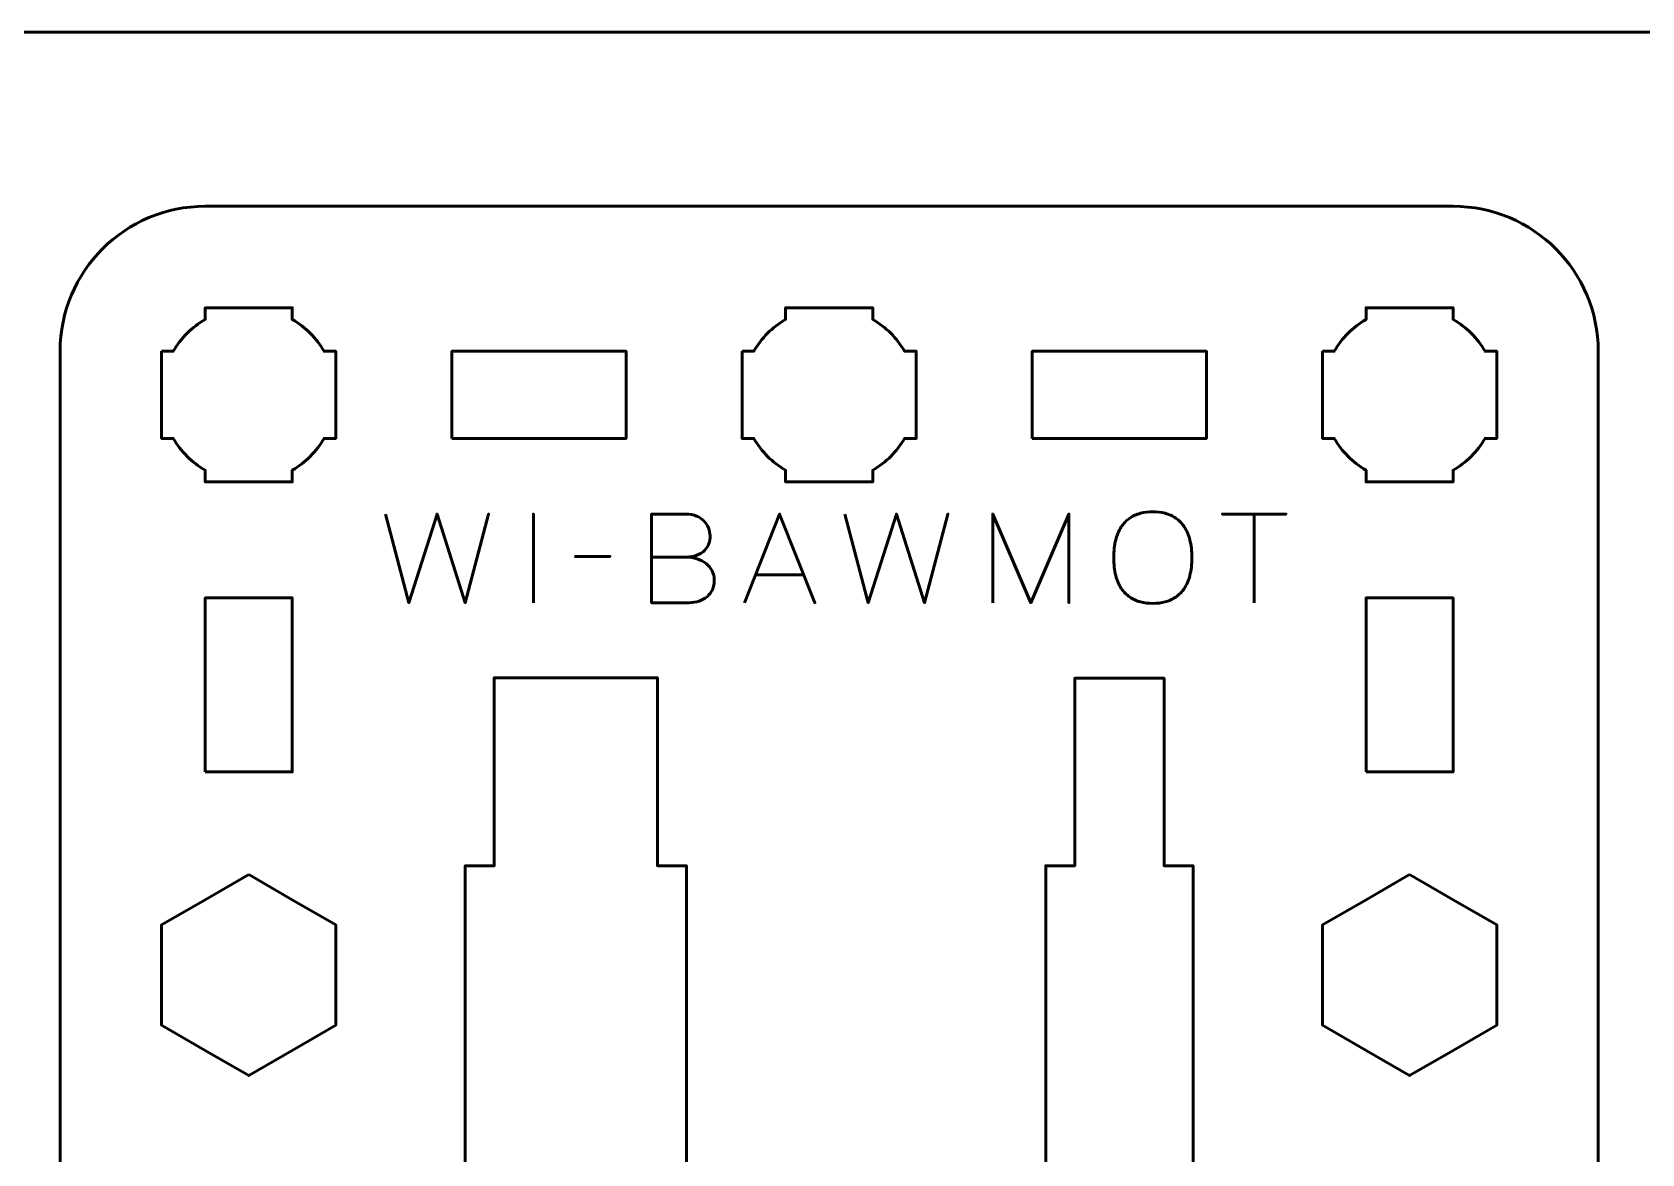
# Model space of a CAD drawing. Header units: centimetres. Extents: x -21 to 0, y -29.7 to 0.
# Drawn here: x -16.95 to -11.4, y -3.87 to 0 of the extents above; entities that cross this region are included whole.
import ezdxf

# ---------------------------------------------------------------- set-up
doc = ezdxf.new("R2010")
doc.units = ezdxf.units.CM
doc.header["$MEASUREMENT"] = 0
doc.layers.add('Layer 1', color=7, linetype='Continuous')

msp = doc.modelspace()

# ---------------------------------------------------------------- linework, layer by layer
at = {"layer": 'Layer 1', "lineweight": 53}
for points in [[(-15.5, -1.4), (-14.9, -1.4), (-14.9, -1.1), (-15.5, -1.1), (-15.5, -1.4)], [(-13.5, -1.4), (-12.9, -1.4), (-12.9, -1.1), (-13.5, -1.1), (-13.5, -1.4)], [(-16.35, -2.55), (-16.05, -2.55), (-16.05, -1.95), (-16.35, -1.95), (-16.35, -2.55)], [(-12.35, -2.55), (-12.05, -2.55), (-12.05, -1.95), (-12.35, -1.95), (-12.35, -2.55)]]:
    msp.add_lwpolyline(points, close=True, dxfattribs=at)
at = {"layer": 'Layer 1', "color": 1, "lineweight": 53}
msp.add_open_spline([(-21.00003, -29.19995), (-21.00003, -29.19995), (-21.00003, -8.29992), (-21.00003, -8.29992), (-21.00003, -8.29992), (-21.00003, -8.21709), (-20.93286, -8.14992), (-20.85003, -8.14992), (-20.85003, -8.14992), (-20.7672, -8.14992), (-20.70003, -8.08275), (-20.70003, -7.99992), (-20.70003, -7.99992), (-20.70003, -7.91709), (-20.7672, -7.84992), (-20.85003, -7.84992), (-20.85003, -7.84992), (-20.93286, -7.84992), (-21.00003, -7.78275), (-21.00003, -7.69992), (-21.00003, -7.69992), (-21.00003, -7.61709), (-20.93286, -7.54992), (-20.85003, -7.54992), (-20.85003, -7.54992), (-20.7672, -7.54992), (-20.70003, -7.48275), (-20.70003, -7.39992), (-20.70003, -7.39992), (-20.70003, -7.31709), (-20.7672, -7.24992), (-20.85003, -7.24992), (-20.85003, -7.24992), (-20.93286, -7.24992), (-21.00003, -7.18275), (-21.00003, -7.09992), (-21.00003, -7.09992), (-21.00003, -7.01709), (-20.93286, -6.94992), (-20.85003, -6.94992), (-20.85003, -6.94992), (-20.7672, -6.94992), (-20.70003, -6.88275), (-20.70003, -6.79992), (-20.70003, -6.79992), (-20.70003, -6.71709), (-20.7672, -6.64992), (-20.85003, -6.64992), (-20.85003, -6.64992), (-20.93286, -6.64992), (-21.00003, -6.58275), (-21.00003, -6.49992), (-21.00003, -6.49992), (-21.00003, -6.41709), (-20.93286, -6.34992), (-20.85003, -6.34992), (-20.85003, -6.34992), (-20.7672, -6.34992), (-20.70003, -6.28275), (-20.70003, -6.19992), (-20.70003, -6.19992), (-20.70003, -6.11709), (-20.7672, -6.04992), (-20.85003, -6.04992), (-20.85003, -6.04992), (-20.93286, -6.04992), (-21.00003, -5.98275), (-21.00003, -5.89992), (-21.00003, -5.89992), (-21.00003, -5.81709), (-20.93286, -5.74992), (-20.85003, -5.74992), (-20.85003, -5.74992), (-20.7672, -5.74992), (-20.70003, -5.68275), (-20.70003, -5.59992), (-20.70003, -5.59992), (-20.70003, -5.51709), (-20.7672, -5.44992), (-20.85003, -5.44992), (-20.85003, -5.44992), (-20.93286, -5.44992), (-21.00003, -5.38275), (-21.00003, -5.29992), (-21.00003, -5.29992), (-21.00003, -5.21709), (-20.93286, -5.14992), (-20.85003, -5.14992), (-20.85003, -5.14992), (-20.7672, -5.14992), (-20.70003, -5.08275), (-20.70003, -4.99992), (-20.70003, -4.99992), (-20.70003, -4.91709), (-20.7672, -4.84992), (-20.85003, -4.84992), (-20.85003, -4.84992), (-20.93286, -4.84992), (-21.00003, -4.78275), (-21.00003, -4.69992), (-21.00003, -4.69992), (-21.00003, -4.61709), (-20.93286, -4.54992), (-20.85003, -4.54992), (-20.85003, -4.54992), (-20.7672, -4.54992), (-20.70003, -4.48275), (-20.70003, -4.39992), (-20.70003, -4.39992), (-20.70003, -4.31709), (-20.7672, -4.24992), (-20.85003, -4.24992), (-20.85003, -4.24992), (-20.93286, -4.24992), (-21.00003, -4.18275), (-21.00003, -4.09992), (-21.00003, -4.09992), (-21.00003, -4.01709), (-20.93286, -3.94992), (-20.85003, -3.94992), (-20.85003, -3.94992), (-20.7672, -3.94992), (-20.70003, -3.88275), (-20.70003, -3.79992), (-20.70003, -3.79992), (-20.70003, -3.71709), (-20.7672, -3.64992), (-20.85003, -3.64992), (-20.85003, -3.64992), (-20.93286, -3.64992), (-21.00003, -3.58275), (-21.00003, -3.49992), (-21.00003, -3.49992), (-21.00003, -3.41709), (-20.93286, -3.34992), (-20.85003, -3.34992), (-20.85003, -3.34992), (-20.7672, -3.34992), (-20.70003, -3.28275), (-20.70003, -3.19992), (-20.70003, -3.19992), (-20.70003, -3.11709), (-20.7672, -3.04992), (-20.85003, -3.04992), (-20.85003, -3.04992), (-20.93286, -3.04992), (-21.00003, -2.98275), (-21.00003, -2.89992), (-21.00003, -2.89992), (-21.00003, -2.81709), (-20.93286, -2.74992), (-20.85003, -2.74992), (-20.85003, -2.74992), (-20.7672, -2.74992), (-20.70003, -2.68275), (-20.70003, -2.59992), (-20.70003, -2.59992), (-20.70003, -2.51709), (-20.7672, -2.44992), (-20.85003, -2.44992), (-20.85003, -2.44992), (-20.93286, -2.44992), (-21.00003, -2.38275), (-21.00003, -2.29992), (-21.00003, -2.29992), (-21.00003, -2.21709), (-20.93286, -2.14992), (-20.85003, -2.14992), (-20.85003, -2.14992), (-20.7672, -2.14992), (-20.70003, -2.08275), (-20.70003, -1.99992), (-20.70003, -1.99992), (-20.70003, -1.91709), (-20.7672, -1.84992), (-20.85003, -1.84992), (-20.85003, -1.84992), (-20.93286, -1.84992), (-21.00003, -1.78275), (-21.00003, -1.69992), (-21.00003, -1.69992), (-21.00003, -1.61709), (-20.93286, -1.54992), (-20.85003, -1.54992), (-20.85003, -1.54992), (-20.7672, -1.54992), (-20.70003, -1.48275), (-20.70003, -1.39992), (-20.70003, -1.39992), (-20.70003, -1.31709), (-20.7672, -1.24992), (-20.85003, -1.24992), (-20.85003, -1.24992), (-20.93286, -1.24992), (-21.00003, -1.18275), (-21.00003, -1.09992), (-21.00003, -1.09992), (-21.00003, -1.09992), (-21.00003, -0.49992), (-21.00003, -0.49992), (-21.00003, -0.49992), (-21.00003, -0.22295), (-20.77694, 0.00004), (-20.49994, 0.00004), (-20.49994, 0.00004), (-20.49994, 0.00004), (-0.50008, 0.00004), (-0.50008, 0.00004), (-0.50008, 0.00004), (-0.22294, 0.00004), (0.00002, -0.22295), (0.00002, -0.49992), (0.00002, -0.49992), (0.00002, -0.49992), (0.00002, -29.19995), (0.00002, -29.19995), (0.00002, -29.19995), (0.00002, -29.47695), (-0.22294, -29.70004), (-0.50008, -29.70004), (-0.50008, -29.70004), (-0.50008, -29.70004), (-20.49994, -29.70004), (-20.49994, -29.70004), (-20.49994, -29.70004), (-20.77694, -29.70004), (-21.00003, -29.47695), (-21.00003, -29.19995)], degree=3, knots=[0, 0, 0, 0, 0.0175439, 0.0175439, 0.0175439, 0.0175439, 0.0350877, 0.0350877, 0.0350877, 0.0350877, 0.0526316, 0.0526316, 0.0526316, 0.0526316, 0.0701754, 0.0701754, 0.0701754, 0.0701754, 0.0877193, 0.0877193, 0.0877193, 0.0877193, 0.1052632, 0.1052632, 0.1052632, 0.1052632, 0.122807, 0.122807, 0.122807, 0.122807, 0.1403509, 0.1403509, 0.1403509, 0.1403509, 0.1578947, 0.1578947, 0.1578947, 0.1578947, 0.1754386, 0.1754386, 0.1754386, 0.1754386, 0.1929825, 0.1929825, 0.1929825, 0.1929825, 0.2105263, 0.2105263, 0.2105263, 0.2105263, 0.2280702, 0.2280702, 0.2280702, 0.2280702, 0.245614, 0.245614, 0.245614, 0.245614, 0.2631579, 0.2631579, 0.2631579, 0.2631579, 0.2807018, 0.2807018, 0.2807018, 0.2807018, 0.2982456, 0.2982456, 0.2982456, 0.2982456, 0.3157895, 0.3157895, 0.3157895, 0.3157895, 0.3333333, 0.3333333, 0.3333333, 0.3333333, 0.3508772, 0.3508772, 0.3508772, 0.3508772, 0.3684211, 0.3684211, 0.3684211, 0.3684211, 0.3859649, 0.3859649, 0.3859649, 0.3859649, 0.4035088, 0.4035088, 0.4035088, 0.4035088, 0.4210526, 0.4210526, 0.4210526, 0.4210526, 0.4385965, 0.4385965, 0.4385965, 0.4385965, 0.4561404, 0.4561404, 0.4561404, 0.4561404, 0.4736842, 0.4736842, 0.4736842, 0.4736842, 0.4912281, 0.4912281, 0.4912281, 0.4912281, 0.5087719, 0.5087719, 0.5087719, 0.5087719, 0.5263158, 0.5263158, 0.5263158, 0.5263158, 0.5438596, 0.5438596, 0.5438596, 0.5438596, 0.5614035, 0.5614035, 0.5614035, 0.5614035, 0.5789474, 0.5789474, 0.5789474, 0.5789474, 0.5964912, 0.5964912, 0.5964912, 0.5964912, 0.6140351, 0.6140351, 0.6140351, 0.6140351, 0.6315789, 0.6315789, 0.6315789, 0.6315789, 0.6491228, 0.6491228, 0.6491228, 0.6491228, 0.6666667, 0.6666667, 0.6666667, 0.6666667, 0.6842105, 0.6842105, 0.6842105, 0.6842105, 0.7017544, 0.7017544, 0.7017544, 0.7017544, 0.7192982, 0.7192982, 0.7192982, 0.7192982, 0.7368421, 0.7368421, 0.7368421, 0.7368421, 0.754386, 0.754386, 0.754386, 0.754386, 0.7719298, 0.7719298, 0.7719298, 0.7719298, 0.7894737, 0.7894737, 0.7894737, 0.7894737, 0.8070175, 0.8070175, 0.8070175, 0.8070175, 0.8245614, 0.8245614, 0.8245614, 0.8245614, 0.8421053, 0.8421053, 0.8421053, 0.8421053, 0.8596491, 0.8596491, 0.8596491, 0.8596491, 0.877193, 0.877193, 0.877193, 0.877193, 0.8947368, 0.8947368, 0.8947368, 0.8947368, 0.9122807, 0.9122807, 0.9122807, 0.9122807, 0.9298246, 0.9298246, 0.9298246, 0.9298246, 0.9473684, 0.9473684, 0.9473684, 0.9473684, 0.9649123, 0.9649123, 0.9649123, 0.9649123, 0.9824561, 0.9824561, 0.9824561, 0.9824561, 1, 1, 1, 1], dxfattribs=at)
at = {"layer": 'Layer 1', "color": 3, "lineweight": 53}
msp.add_open_spline([(-12.946, -5.9), (-12.946, -5.9), (-12.05, -5.9), (-12.05, -5.9), (-12.05, -5.9), (-11.77391, -5.9), (-11.55, -5.67609), (-11.55, -5.4), (-11.55, -5.4), (-11.55, -5.4), (-11.55, -1.1), (-11.55, -1.1), (-11.55, -1.1), (-11.55, -0.82391), (-11.77391, -0.6), (-12.05, -0.6), (-12.05, -0.6), (-12.05, -0.6), (-16.35, -0.6), (-16.35, -0.6), (-16.35, -0.6), (-16.62609, -0.6), (-16.85, -0.82391), (-16.85, -1.1), (-16.85, -1.1), (-16.85, -1.1), (-16.85, -5.4), (-16.85, -5.4), (-16.85, -5.4), (-16.85, -5.67609), (-16.62609, -5.9), (-16.35, -5.9), (-16.35, -5.9), (-16.35, -5.9), (-16.35, -5.9), (-16.35, -5.9), (-16.35, -5.9), (-16.35, -5.81717), (-16.28283, -5.75), (-16.2, -5.75), (-16.2, -5.75), (-16.11717, -5.75), (-16.05, -5.81717), (-16.05, -5.9), (-16.05, -5.9), (-16.05, -5.9), (-15.708, -5.9), (-15.708, -5.9), (-15.708, -5.9), (-15.708, -5.9), (-15.708, -4.52699), (-15.708, -4.52699), (-15.708, -4.52699), (-15.708, -4.52699), (-15.962, -4.52699), (-15.962, -4.52699), (-15.962, -4.52699), (-15.962, -4.52699), (-15.962, -4.27299), (-15.962, -4.27299), (-15.962, -4.27299), (-15.962, -4.27299), (-15.454, -4.27299), (-15.454, -4.27299), (-15.454, -4.27299), (-15.454, -4.27299), (-15.454, -2.87299), (-15.454, -2.87299), (-15.454, -2.87299), (-15.454, -2.87299), (-15.354, -2.87302), (-15.354, -2.87302), (-15.354, -2.87302), (-15.354, -2.87302), (-15.354, -2.64998), (-15.354, -2.64998), (-15.354, -2.64998), (-15.354, -2.64998), (-15.354, -2.225), (-15.354, -2.225), (-15.354, -2.225), (-15.354, -2.225), (-14.792, -2.22501), (-14.792, -2.22501), (-14.792, -2.22501), (-14.792, -2.22501), (-14.792, -2.64998), (-14.792, -2.64998), (-14.792, -2.64998), (-14.792, -2.64998), (-14.792, -2.87302), (-14.792, -2.87302), (-14.792, -2.87302), (-14.792, -2.87302), (-14.692, -2.87299), (-14.692, -2.87299), (-14.692, -2.87299), (-14.692, -2.87299), (-14.692, -4.27299), (-14.692, -4.27299), (-14.692, -4.27299), (-14.692, -4.27299), (-14.438, -4.27299), (-14.438, -4.27299), (-14.438, -4.27299), (-14.438, -4.27299), (-14.438, -4.52699), (-14.438, -4.52699), (-14.438, -4.52699), (-14.438, -4.52699), (-14.692, -4.52699), (-14.692, -4.52699), (-14.692, -4.52699), (-14.692, -4.52699), (-14.692, -5.9), (-14.692, -5.9), (-14.692, -5.9), (-14.692, -5.9), (-13.454, -5.9), (-13.454, -5.9), (-13.454, -5.9), (-13.454, -5.9), (-13.454, -4.52699), (-13.454, -4.52699), (-13.454, -4.52699), (-13.454, -4.52699), (-13.708, -4.52699), (-13.708, -4.52699), (-13.708, -4.52699), (-13.708, -4.52699), (-13.708, -4.27299), (-13.708, -4.27299), (-13.708, -4.27299), (-13.708, -4.27299), (-13.454, -4.27299), (-13.454, -4.27299), (-13.454, -4.27299), (-13.454, -4.27299), (-13.454, -2.87299), (-13.454, -2.87299), (-13.454, -2.87299), (-13.454, -2.87299), (-13.354, -2.87302), (-13.354, -2.87302), (-13.354, -2.87302), (-13.354, -2.87302), (-13.354, -2.64998), (-13.354, -2.64998), (-13.354, -2.64998), (-13.354, -2.64998), (-13.35399, -2.227), (-13.35399, -2.227), (-13.35399, -2.227), (-13.35399, -2.227), (-13.04599, -2.22701), (-13.04599, -2.22701), (-13.04599, -2.22701), (-13.04599, -2.22701), (-13.046, -2.64998), (-13.046, -2.64998), (-13.046, -2.64998), (-13.046, -2.64998), (-13.046, -2.87302), (-13.046, -2.87302), (-13.046, -2.87302), (-13.046, -2.87302), (-12.946, -2.87299), (-12.946, -2.87299), (-12.946, -2.87299), (-12.946, -2.87299), (-12.946, -4.27299), (-12.946, -4.27299), (-12.946, -4.27299), (-12.946, -4.27299), (-12.692, -4.27299), (-12.692, -4.27299), (-12.692, -4.27299), (-12.692, -4.27299), (-12.692, -4.52699), (-12.692, -4.52699), (-12.692, -4.52699), (-12.692, -4.52699), (-12.946, -4.52699), (-12.946, -4.52699), (-12.946, -4.52699), (-12.946, -4.52699), (-12.946, -5.9), (-12.946, -5.9)], degree=3, knots=[0, 0, 0, 0, 0.0212766, 0.0212766, 0.0212766, 0.0212766, 0.0425532, 0.0425532, 0.0425532, 0.0425532, 0.0638298, 0.0638298, 0.0638298, 0.0638298, 0.0851064, 0.0851064, 0.0851064, 0.0851064, 0.106383, 0.106383, 0.106383, 0.106383, 0.1276596, 0.1276596, 0.1276596, 0.1276596, 0.1489362, 0.1489362, 0.1489362, 0.1489362, 0.1702128, 0.1702128, 0.1702128, 0.1702128, 0.1914894, 0.1914894, 0.1914894, 0.1914894, 0.212766, 0.212766, 0.212766, 0.212766, 0.2340426, 0.2340426, 0.2340426, 0.2340426, 0.2553191, 0.2553191, 0.2553191, 0.2553191, 0.2765957, 0.2765957, 0.2765957, 0.2765957, 0.2978723, 0.2978723, 0.2978723, 0.2978723, 0.3191489, 0.3191489, 0.3191489, 0.3191489, 0.3404255, 0.3404255, 0.3404255, 0.3404255, 0.3617021, 0.3617021, 0.3617021, 0.3617021, 0.3829787, 0.3829787, 0.3829787, 0.3829787, 0.4042553, 0.4042553, 0.4042553, 0.4042553, 0.4255319, 0.4255319, 0.4255319, 0.4255319, 0.4468085, 0.4468085, 0.4468085, 0.4468085, 0.4680851, 0.4680851, 0.4680851, 0.4680851, 0.4893617, 0.4893617, 0.4893617, 0.4893617, 0.5106383, 0.5106383, 0.5106383, 0.5106383, 0.5319149, 0.5319149, 0.5319149, 0.5319149, 0.5531915, 0.5531915, 0.5531915, 0.5531915, 0.5744681, 0.5744681, 0.5744681, 0.5744681, 0.5957447, 0.5957447, 0.5957447, 0.5957447, 0.6170213, 0.6170213, 0.6170213, 0.6170213, 0.6382979, 0.6382979, 0.6382979, 0.6382979, 0.6595745, 0.6595745, 0.6595745, 0.6595745, 0.6808511, 0.6808511, 0.6808511, 0.6808511, 0.7021277, 0.7021277, 0.7021277, 0.7021277, 0.7234043, 0.7234043, 0.7234043, 0.7234043, 0.7446809, 0.7446809, 0.7446809, 0.7446809, 0.7659574, 0.7659574, 0.7659574, 0.7659574, 0.787234, 0.787234, 0.787234, 0.787234, 0.8085106, 0.8085106, 0.8085106, 0.8085106, 0.8297872, 0.8297872, 0.8297872, 0.8297872, 0.8510638, 0.8510638, 0.8510638, 0.8510638, 0.8723404, 0.8723404, 0.8723404, 0.8723404, 0.893617, 0.893617, 0.893617, 0.893617, 0.9148936, 0.9148936, 0.9148936, 0.9148936, 0.9361702, 0.9361702, 0.9361702, 0.9361702, 0.9574468, 0.9574468, 0.9574468, 0.9574468, 0.9787234, 0.9787234, 0.9787234, 0.9787234, 1, 1, 1, 1], dxfattribs=at)
at = {"layer": 'Layer 1', "lineweight": 53}
for points, knots in [([(-16.5, -1.1), (-16.5, -1.1), (-16.45985, -1.1), (-16.45985, -1.1), (-16.45985, -1.1), (-16.4335, -1.05447), (-16.39553, -1.0165), (-16.35, -0.99015), (-16.35, -0.99015), (-16.35, -0.99015), (-16.35, -0.95), (-16.35, -0.95), (-16.35, -0.95), (-16.35, -0.95), (-16.2, -0.95), (-16.2, -0.95), (-16.2, -0.95), (-16.2, -0.95), (-16.05, -0.95), (-16.05, -0.95), (-16.05, -0.95), (-16.05, -0.95), (-16.05, -0.99015), (-16.05, -0.99015), (-16.05, -0.99015), (-16.00447, -1.0165), (-15.9665, -1.05447), (-15.94015, -1.1), (-15.94015, -1.1), (-15.94015, -1.1), (-15.9, -1.1), (-15.9, -1.1), (-15.9, -1.1), (-15.9, -1.1), (-15.9, -1.25), (-15.9, -1.25), (-15.9, -1.25), (-15.9, -1.25), (-15.9, -1.4), (-15.9, -1.4), (-15.9, -1.4), (-15.9, -1.4), (-15.94015, -1.4), (-15.94015, -1.4), (-15.94015, -1.4), (-15.9665, -1.44553), (-16.00447, -1.4835), (-16.05, -1.50985), (-16.05, -1.50985), (-16.05, -1.50985), (-16.05, -1.55), (-16.05, -1.55), (-16.05, -1.55), (-16.05, -1.55), (-16.2, -1.55), (-16.2, -1.55), (-16.2, -1.55), (-16.2, -1.55), (-16.35, -1.55), (-16.35, -1.55), (-16.35, -1.55), (-16.35, -1.55), (-16.35, -1.50985), (-16.35, -1.50985), (-16.35, -1.50985), (-16.39553, -1.4835), (-16.4335, -1.44553), (-16.45985, -1.4), (-16.45985, -1.4), (-16.45985, -1.4), (-16.5, -1.4), (-16.5, -1.4), (-16.5, -1.4), (-16.5, -1.4), (-16.5, -1.25), (-16.5, -1.25), (-16.5, -1.25), (-16.5, -1.25), (-16.5, -1.1), (-16.5, -1.1)], [0, 0, 0, 0, 0.05, 0.05, 0.05, 0.05, 0.1, 0.1, 0.1, 0.1, 0.15, 0.15, 0.15, 0.15, 0.2, 0.2, 0.2, 0.2, 0.25, 0.25, 0.25, 0.25, 0.3, 0.3, 0.3, 0.3, 0.35, 0.35, 0.35, 0.35, 0.4, 0.4, 0.4, 0.4, 0.45, 0.45, 0.45, 0.45, 0.5, 0.5, 0.5, 0.5, 0.55, 0.55, 0.55, 0.55, 0.6, 0.6, 0.6, 0.6, 0.65, 0.65, 0.65, 0.65, 0.7, 0.7, 0.7, 0.7, 0.75, 0.75, 0.75, 0.75, 0.8, 0.8, 0.8, 0.8, 0.85, 0.85, 0.85, 0.85, 0.9, 0.9, 0.9, 0.9, 0.95, 0.95, 0.95, 0.95, 1, 1, 1, 1]), ([(-14.5, -1.1), (-14.5, -1.1), (-14.45985, -1.1), (-14.45985, -1.1), (-14.45985, -1.1), (-14.4335, -1.05447), (-14.39553, -1.0165), (-14.35, -0.99015), (-14.35, -0.99015), (-14.35, -0.99015), (-14.35, -0.95), (-14.35, -0.95), (-14.35, -0.95), (-14.35, -0.95), (-14.2, -0.95), (-14.2, -0.95), (-14.2, -0.95), (-14.2, -0.95), (-14.05, -0.95), (-14.05, -0.95), (-14.05, -0.95), (-14.05, -0.95), (-14.05, -0.99015), (-14.05, -0.99015), (-14.05, -0.99015), (-14.00447, -1.0165), (-13.9665, -1.05447), (-13.94015, -1.1), (-13.94015, -1.1), (-13.94015, -1.1), (-13.9, -1.1), (-13.9, -1.1), (-13.9, -1.1), (-13.9, -1.1), (-13.9, -1.25), (-13.9, -1.25), (-13.9, -1.25), (-13.9, -1.25), (-13.9, -1.4), (-13.9, -1.4), (-13.9, -1.4), (-13.9, -1.4), (-13.94015, -1.4), (-13.94015, -1.4), (-13.94015, -1.4), (-13.9665, -1.44553), (-14.00447, -1.4835), (-14.05, -1.50985), (-14.05, -1.50985), (-14.05, -1.50985), (-14.05, -1.55), (-14.05, -1.55), (-14.05, -1.55), (-14.05, -1.55), (-14.2, -1.55), (-14.2, -1.55), (-14.2, -1.55), (-14.2, -1.55), (-14.35, -1.55), (-14.35, -1.55), (-14.35, -1.55), (-14.35, -1.55), (-14.35, -1.50985), (-14.35, -1.50985), (-14.35, -1.50985), (-14.39553, -1.4835), (-14.4335, -1.44553), (-14.45985, -1.4), (-14.45985, -1.4), (-14.45985, -1.4), (-14.5, -1.4), (-14.5, -1.4), (-14.5, -1.4), (-14.5, -1.4), (-14.5, -1.25), (-14.5, -1.25), (-14.5, -1.25), (-14.5, -1.25), (-14.5, -1.1), (-14.5, -1.1)], [0, 0, 0, 0, 0.05, 0.05, 0.05, 0.05, 0.1, 0.1, 0.1, 0.1, 0.15, 0.15, 0.15, 0.15, 0.2, 0.2, 0.2, 0.2, 0.25, 0.25, 0.25, 0.25, 0.3, 0.3, 0.3, 0.3, 0.35, 0.35, 0.35, 0.35, 0.4, 0.4, 0.4, 0.4, 0.45, 0.45, 0.45, 0.45, 0.5, 0.5, 0.5, 0.5, 0.55, 0.55, 0.55, 0.55, 0.6, 0.6, 0.6, 0.6, 0.65, 0.65, 0.65, 0.65, 0.7, 0.7, 0.7, 0.7, 0.75, 0.75, 0.75, 0.75, 0.8, 0.8, 0.8, 0.8, 0.85, 0.85, 0.85, 0.85, 0.9, 0.9, 0.9, 0.9, 0.95, 0.95, 0.95, 0.95, 1, 1, 1, 1]), ([(-12.5, -1.1), (-12.5, -1.1), (-12.45985, -1.1), (-12.45985, -1.1), (-12.45985, -1.1), (-12.4335, -1.05447), (-12.39553, -1.0165), (-12.35, -0.99015), (-12.35, -0.99015), (-12.35, -0.99015), (-12.35, -0.95), (-12.35, -0.95), (-12.35, -0.95), (-12.35, -0.95), (-12.2, -0.95), (-12.2, -0.95), (-12.2, -0.95), (-12.2, -0.95), (-12.05, -0.95), (-12.05, -0.95), (-12.05, -0.95), (-12.05, -0.95), (-12.05, -0.99015), (-12.05, -0.99015), (-12.05, -0.99015), (-12.00447, -1.0165), (-11.9665, -1.05447), (-11.94015, -1.1), (-11.94015, -1.1), (-11.94015, -1.1), (-11.9, -1.1), (-11.9, -1.1), (-11.9, -1.1), (-11.9, -1.1), (-11.9, -1.25), (-11.9, -1.25), (-11.9, -1.25), (-11.9, -1.25), (-11.9, -1.4), (-11.9, -1.4), (-11.9, -1.4), (-11.9, -1.4), (-11.94015, -1.4), (-11.94015, -1.4), (-11.94015, -1.4), (-11.9665, -1.44553), (-12.00447, -1.4835), (-12.05, -1.50985), (-12.05, -1.50985), (-12.05, -1.50985), (-12.05, -1.55), (-12.05, -1.55), (-12.05, -1.55), (-12.05, -1.55), (-12.2, -1.55), (-12.2, -1.55), (-12.2, -1.55), (-12.2, -1.55), (-12.35, -1.55), (-12.35, -1.55), (-12.35, -1.55), (-12.35, -1.55), (-12.35, -1.50985), (-12.35, -1.50985), (-12.35, -1.50985), (-12.39553, -1.4835), (-12.4335, -1.44553), (-12.45985, -1.4), (-12.45985, -1.4), (-12.45985, -1.4), (-12.5, -1.4), (-12.5, -1.4), (-12.5, -1.4), (-12.5, -1.4), (-12.5, -1.25), (-12.5, -1.25), (-12.5, -1.25), (-12.5, -1.25), (-12.5, -1.1), (-12.5, -1.1)], [0, 0, 0, 0, 0.05, 0.05, 0.05, 0.05, 0.1, 0.1, 0.1, 0.1, 0.15, 0.15, 0.15, 0.15, 0.2, 0.2, 0.2, 0.2, 0.25, 0.25, 0.25, 0.25, 0.3, 0.3, 0.3, 0.3, 0.35, 0.35, 0.35, 0.35, 0.4, 0.4, 0.4, 0.4, 0.45, 0.45, 0.45, 0.45, 0.5, 0.5, 0.5, 0.5, 0.55, 0.55, 0.55, 0.55, 0.6, 0.6, 0.6, 0.6, 0.65, 0.65, 0.65, 0.65, 0.7, 0.7, 0.7, 0.7, 0.75, 0.75, 0.75, 0.75, 0.8, 0.8, 0.8, 0.8, 0.85, 0.85, 0.85, 0.85, 0.9, 0.9, 0.9, 0.9, 0.95, 0.95, 0.95, 0.95, 1, 1, 1, 1]), ([(-16.2, -2.90359), (-16.2, -2.90359), (-16.05, -2.99019), (-16.05, -2.99019), (-16.05, -2.99019), (-16.05, -2.99019), (-15.9, -3.07679), (-15.9, -3.07679), (-15.9, -3.07679), (-15.9, -3.07679), (-15.9, -3.25), (-15.9, -3.25), (-15.9, -3.25), (-15.9, -3.25), (-15.9, -3.42321), (-15.9, -3.42321), (-15.9, -3.42321), (-15.9, -3.42321), (-16.05, -3.50981), (-16.05, -3.50981), (-16.05, -3.50981), (-16.05, -3.50981), (-16.2, -3.59641), (-16.2, -3.59641), (-16.2, -3.59641), (-16.2, -3.59641), (-16.35, -3.50981), (-16.35, -3.50981), (-16.35, -3.50981), (-16.35, -3.50981), (-16.5, -3.42321), (-16.5, -3.42321), (-16.5, -3.42321), (-16.5, -3.42321), (-16.5, -3.25), (-16.5, -3.25), (-16.5, -3.25), (-16.5, -3.25), (-16.5, -3.07679), (-16.5, -3.07679), (-16.5, -3.07679), (-16.5, -3.07679), (-16.35, -2.99019), (-16.35, -2.99019), (-16.35, -2.99019), (-16.35, -2.99019), (-16.2, -2.90359), (-16.2, -2.90359)], [0, 0, 0, 0, 0.0833333, 0.0833333, 0.0833333, 0.0833333, 0.1666667, 0.1666667, 0.1666667, 0.1666667, 0.25, 0.25, 0.25, 0.25, 0.3333333, 0.3333333, 0.3333333, 0.3333333, 0.4166667, 0.4166667, 0.4166667, 0.4166667, 0.5, 0.5, 0.5, 0.5, 0.5833333, 0.5833333, 0.5833333, 0.5833333, 0.6666667, 0.6666667, 0.6666667, 0.6666667, 0.75, 0.75, 0.75, 0.75, 0.8333333, 0.8333333, 0.8333333, 0.8333333, 0.9166667, 0.9166667, 0.9166667, 0.9166667, 1, 1, 1, 1]), ([(-12.2, -2.90359), (-12.2, -2.90359), (-12.05, -2.99019), (-12.05, -2.99019), (-12.05, -2.99019), (-12.05, -2.99019), (-11.9, -3.07679), (-11.9, -3.07679), (-11.9, -3.07679), (-11.9, -3.07679), (-11.9, -3.25), (-11.9, -3.25), (-11.9, -3.25), (-11.9, -3.25), (-11.9, -3.42321), (-11.9, -3.42321), (-11.9, -3.42321), (-11.9, -3.42321), (-12.05, -3.50981), (-12.05, -3.50981), (-12.05, -3.50981), (-12.05, -3.50981), (-12.2, -3.59641), (-12.2, -3.59641), (-12.2, -3.59641), (-12.2, -3.59641), (-12.35, -3.50981), (-12.35, -3.50981), (-12.35, -3.50981), (-12.35, -3.50981), (-12.5, -3.42321), (-12.5, -3.42321), (-12.5, -3.42321), (-12.5, -3.42321), (-12.5, -3.25), (-12.5, -3.25), (-12.5, -3.25), (-12.5, -3.25), (-12.5, -3.07679), (-12.5, -3.07679), (-12.5, -3.07679), (-12.5, -3.07679), (-12.35, -2.99019), (-12.35, -2.99019), (-12.35, -2.99019), (-12.35, -2.99019), (-12.2, -2.90359), (-12.2, -2.90359)], [0, 0, 0, 0, 0.0833333, 0.0833333, 0.0833333, 0.0833333, 0.1666667, 0.1666667, 0.1666667, 0.1666667, 0.25, 0.25, 0.25, 0.25, 0.3333333, 0.3333333, 0.3333333, 0.3333333, 0.4166667, 0.4166667, 0.4166667, 0.4166667, 0.5, 0.5, 0.5, 0.5, 0.5833333, 0.5833333, 0.5833333, 0.5833333, 0.6666667, 0.6666667, 0.6666667, 0.6666667, 0.75, 0.75, 0.75, 0.75, 0.8333333, 0.8333333, 0.8333333, 0.8333333, 0.9166667, 0.9166667, 0.9166667, 0.9166667, 1, 1, 1, 1])]:
    msp.add_open_spline(points, degree=3, knots=knots, dxfattribs=at)
at = {"layer": 'Layer 1', "color": 5, "lineweight": 53}
for points, knots in [([(-15.72822, -1.66122), (-15.72822, -1.66122), (-15.64779, -1.96644), (-15.64779, -1.96644), (-15.64779, -1.96644), (-15.64779, -1.96644), (-15.55085, -1.66122), (-15.55085, -1.66122), (-15.55085, -1.66122), (-15.55085, -1.66122), (-15.4539, -1.96644), (-15.4539, -1.96644), (-15.4539, -1.96644), (-15.4539, -1.96644), (-15.37347, -1.66122), (-15.37347, -1.66122), (-15.37347, -1.66122), (-15.37347, -1.66122), (-15.4539, -1.96644), (-15.4539, -1.96644), (-15.4539, -1.96644), (-15.4539, -1.96644), (-15.55085, -1.66122), (-15.55085, -1.66122), (-15.55085, -1.66122), (-15.55085, -1.66122), (-15.64779, -1.96644), (-15.64779, -1.96644), (-15.64779, -1.96644), (-15.64779, -1.96644), (-15.72822, -1.66122), (-15.72822, -1.66122)], [0, 0, 0, 0, 0.125, 0.125, 0.125, 0.125, 0.25, 0.25, 0.25, 0.25, 0.375, 0.375, 0.375, 0.375, 0.5, 0.5, 0.5, 0.5, 0.625, 0.625, 0.625, 0.625, 0.75, 0.75, 0.75, 0.75, 0.875, 0.875, 0.875, 0.875, 1, 1, 1, 1]), ([(-15.21895, -1.96644), (-15.21895, -1.96644), (-15.21895, -1.66122), (-15.21895, -1.66122), (-15.21895, -1.66122), (-15.21895, -1.66122), (-15.21895, -1.96644), (-15.21895, -1.96644)], [0, 0, 0, 0, 0.5, 0.5, 0.5, 0.5, 1, 1, 1, 1]), ([(-14.81213, -1.80938), (-14.81213, -1.80938), (-14.69487, -1.80938), (-14.69487, -1.80938), (-14.69487, -1.80938), (-14.67963, -1.80931), (-14.66665, -1.8072), (-14.65571, -1.80303), (-14.65571, -1.80303), (-14.64484, -1.79894), (-14.63603, -1.79337), (-14.62918, -1.78638), (-14.62918, -1.78638), (-14.62234, -1.7794), (-14.6174, -1.7715), (-14.61429, -1.76275), (-14.61429, -1.76275), (-14.61126, -1.75407), (-14.60985, -1.74504), (-14.6102, -1.73573), (-14.6102, -1.73573), (-14.61063, -1.72641), (-14.6126, -1.71738), (-14.61613, -1.70856), (-14.61613, -1.70856), (-14.61959, -1.69974), (-14.62481, -1.69177), (-14.63165, -1.68464), (-14.63165, -1.68464), (-14.63849, -1.67752), (-14.64703, -1.67187), (-14.6574, -1.66771), (-14.6574, -1.66771), (-14.66778, -1.66348), (-14.67998, -1.66129), (-14.69402, -1.66122), (-14.69402, -1.66122), (-14.69402, -1.66122), (-14.81213, -1.66122), (-14.81213, -1.66122), (-14.81213, -1.66122), (-14.81213, -1.66122), (-14.81213, -1.96644), (-14.81213, -1.96644), (-14.81213, -1.96644), (-14.81213, -1.96644), (-14.68217, -1.96644), (-14.68217, -1.96644), (-14.68217, -1.96644), (-14.67003, -1.96644), (-14.65874, -1.96468), (-14.6483, -1.96122), (-14.6483, -1.96122), (-14.63786, -1.95769), (-14.62876, -1.95268), (-14.62086, -1.94598), (-14.62086, -1.94598), (-14.61302, -1.93935), (-14.60689, -1.9313), (-14.60251, -1.92178), (-14.60251, -1.92178), (-14.59814, -1.91225), (-14.59588, -1.90146), (-14.59581, -1.88939), (-14.59581, -1.88939), (-14.59609, -1.87726), (-14.59863, -1.86632), (-14.6035, -1.85652), (-14.6035, -1.85652), (-14.60837, -1.84671), (-14.61514, -1.83831), (-14.62389, -1.83126), (-14.62389, -1.83126), (-14.63264, -1.82427), (-14.64308, -1.81884), (-14.65508, -1.8151), (-14.65508, -1.8151), (-14.66707, -1.81136), (-14.68033, -1.80946), (-14.69487, -1.80938), (-14.69487, -1.80938), (-14.68033, -1.80946), (-14.66707, -1.81136), (-14.65508, -1.8151), (-14.65508, -1.8151), (-14.64308, -1.81884), (-14.63264, -1.82427), (-14.62389, -1.83126), (-14.62389, -1.83126), (-14.61514, -1.83831), (-14.60837, -1.84671), (-14.6035, -1.85652), (-14.6035, -1.85652), (-14.59863, -1.86632), (-14.59609, -1.87726), (-14.59581, -1.88939), (-14.59581, -1.88939), (-14.59588, -1.90146), (-14.59814, -1.91225), (-14.60251, -1.92178), (-14.60251, -1.92178), (-14.60689, -1.9313), (-14.61302, -1.93935), (-14.62086, -1.94598), (-14.62086, -1.94598), (-14.62876, -1.95268), (-14.63786, -1.95769), (-14.6483, -1.96122), (-14.6483, -1.96122), (-14.65874, -1.96468), (-14.67003, -1.96644), (-14.68217, -1.96644), (-14.68217, -1.96644), (-14.68217, -1.96644), (-14.81213, -1.96644), (-14.81213, -1.96644), (-14.81213, -1.96644), (-14.81213, -1.96644), (-14.81213, -1.66122), (-14.81213, -1.66122), (-14.81213, -1.66122), (-14.81213, -1.66122), (-14.69402, -1.66122), (-14.69402, -1.66122), (-14.69402, -1.66122), (-14.67998, -1.66129), (-14.66778, -1.66348), (-14.6574, -1.66771), (-14.6574, -1.66771), (-14.64703, -1.67187), (-14.63849, -1.67752), (-14.63165, -1.68464), (-14.63165, -1.68464), (-14.62481, -1.69177), (-14.61959, -1.69974), (-14.61613, -1.70856), (-14.61613, -1.70856), (-14.6126, -1.71738), (-14.61063, -1.72641), (-14.6102, -1.73573), (-14.6102, -1.73573), (-14.60985, -1.74504), (-14.61126, -1.75407), (-14.61429, -1.76275), (-14.61429, -1.76275), (-14.6174, -1.7715), (-14.62234, -1.7794), (-14.62918, -1.78638), (-14.62918, -1.78638), (-14.63603, -1.79337), (-14.64484, -1.79894), (-14.65571, -1.80303), (-14.65571, -1.80303), (-14.66665, -1.8072), (-14.67963, -1.80931), (-14.69487, -1.80938), (-14.69487, -1.80938), (-14.69487, -1.80938), (-14.81213, -1.80938), (-14.81213, -1.80938)], [0, 0, 0, 0, 0.025, 0.025, 0.025, 0.025, 0.05, 0.05, 0.05, 0.05, 0.075, 0.075, 0.075, 0.075, 0.1, 0.1, 0.1, 0.1, 0.125, 0.125, 0.125, 0.125, 0.15, 0.15, 0.15, 0.15, 0.175, 0.175, 0.175, 0.175, 0.2, 0.2, 0.2, 0.2, 0.225, 0.225, 0.225, 0.225, 0.25, 0.25, 0.25, 0.25, 0.275, 0.275, 0.275, 0.275, 0.3, 0.3, 0.3, 0.3, 0.325, 0.325, 0.325, 0.325, 0.35, 0.35, 0.35, 0.35, 0.375, 0.375, 0.375, 0.375, 0.4, 0.4, 0.4, 0.4, 0.425, 0.425, 0.425, 0.425, 0.45, 0.45, 0.45, 0.45, 0.475, 0.475, 0.475, 0.475, 0.5, 0.5, 0.5, 0.5, 0.525, 0.525, 0.525, 0.525, 0.55, 0.55, 0.55, 0.55, 0.575, 0.575, 0.575, 0.575, 0.6, 0.6, 0.6, 0.6, 0.625, 0.625, 0.625, 0.625, 0.65, 0.65, 0.65, 0.65, 0.675, 0.675, 0.675, 0.675, 0.7, 0.7, 0.7, 0.7, 0.725, 0.725, 0.725, 0.725, 0.75, 0.75, 0.75, 0.75, 0.775, 0.775, 0.775, 0.775, 0.8, 0.8, 0.8, 0.8, 0.825, 0.825, 0.825, 0.825, 0.85, 0.85, 0.85, 0.85, 0.875, 0.875, 0.875, 0.875, 0.9, 0.9, 0.9, 0.9, 0.925, 0.925, 0.925, 0.925, 0.95, 0.95, 0.95, 0.95, 0.975, 0.975, 0.975, 0.975, 1, 1, 1, 1]), ([(-14.49167, -1.96644), (-14.49167, -1.96644), (-14.3706, -1.66122), (-14.3706, -1.66122), (-14.3706, -1.66122), (-14.3706, -1.66122), (-14.2491, -1.96644), (-14.2491, -1.96644), (-14.2491, -1.96644), (-14.2491, -1.96644), (-14.3706, -1.66122), (-14.3706, -1.66122), (-14.3706, -1.66122), (-14.3706, -1.66122), (-14.49167, -1.96644), (-14.49167, -1.96644)], [0, 0, 0, 0, 0.25, 0.25, 0.25, 0.25, 0.5, 0.5, 0.5, 0.5, 0.75, 0.75, 0.75, 0.75, 1, 1, 1, 1]), ([(-14.14581, -1.66122), (-14.14581, -1.66122), (-14.06538, -1.96644), (-14.06538, -1.96644), (-14.06538, -1.96644), (-14.06538, -1.96644), (-13.96844, -1.66122), (-13.96844, -1.66122), (-13.96844, -1.66122), (-13.96844, -1.66122), (-13.87149, -1.96644), (-13.87149, -1.96644), (-13.87149, -1.96644), (-13.87149, -1.96644), (-13.79106, -1.66122), (-13.79106, -1.66122), (-13.79106, -1.66122), (-13.79106, -1.66122), (-13.87149, -1.96644), (-13.87149, -1.96644), (-13.87149, -1.96644), (-13.87149, -1.96644), (-13.96844, -1.66122), (-13.96844, -1.66122), (-13.96844, -1.66122), (-13.96844, -1.66122), (-14.06538, -1.96644), (-14.06538, -1.96644), (-14.06538, -1.96644), (-14.06538, -1.96644), (-14.14581, -1.66122), (-14.14581, -1.66122)], [0, 0, 0, 0, 0.125, 0.125, 0.125, 0.125, 0.25, 0.25, 0.25, 0.25, 0.375, 0.375, 0.375, 0.375, 0.5, 0.5, 0.5, 0.5, 0.625, 0.625, 0.625, 0.625, 0.75, 0.75, 0.75, 0.75, 0.875, 0.875, 0.875, 0.875, 1, 1, 1, 1]), ([(-13.63654, -1.96644), (-13.63654, -1.96644), (-13.63654, -1.66122), (-13.63654, -1.66122), (-13.63654, -1.66122), (-13.63654, -1.66122), (-13.50531, -1.96644), (-13.50531, -1.96644), (-13.50531, -1.96644), (-13.50531, -1.96644), (-13.37365, -1.66122), (-13.37365, -1.66122), (-13.37365, -1.66122), (-13.37365, -1.66122), (-13.37365, -1.96644), (-13.37365, -1.96644), (-13.37365, -1.96644), (-13.37365, -1.96644), (-13.37365, -1.66122), (-13.37365, -1.66122), (-13.37365, -1.66122), (-13.37365, -1.66122), (-13.50531, -1.96644), (-13.50531, -1.96644), (-13.50531, -1.96644), (-13.50531, -1.96644), (-13.63654, -1.66122), (-13.63654, -1.66122), (-13.63654, -1.66122), (-13.63654, -1.66122), (-13.63654, -1.96644), (-13.63654, -1.96644)], [0, 0, 0, 0, 0.125, 0.125, 0.125, 0.125, 0.25, 0.25, 0.25, 0.25, 0.375, 0.375, 0.375, 0.375, 0.5, 0.5, 0.5, 0.5, 0.625, 0.625, 0.625, 0.625, 0.75, 0.75, 0.75, 0.75, 0.875, 0.875, 0.875, 0.875, 1, 1, 1, 1]), ([(-13.08494, -1.96898), (-13.07005, -1.96905), (-13.05594, -1.96729), (-13.04247, -1.96383), (-13.04247, -1.96383), (-13.02906, -1.9603), (-13.01679, -1.9548), (-13.00557, -1.94718), (-13.00557, -1.94718), (-12.99435, -1.93963), (-12.98461, -1.92968), (-12.97636, -1.9174), (-12.97636, -1.9174), (-12.9681, -1.90513), (-12.96175, -1.89024), (-12.95724, -1.87274), (-12.95724, -1.87274), (-12.95265, -1.85525), (-12.95039, -1.83485), (-12.95032, -1.8115), (-12.95032, -1.8115), (-12.95039, -1.78815), (-12.95265, -1.76776), (-12.95724, -1.75019), (-12.95724, -1.75019), (-12.96175, -1.73262), (-12.9681, -1.71766), (-12.97636, -1.70532), (-12.97636, -1.70532), (-12.98461, -1.69297), (-12.99435, -1.68295), (-13.00557, -1.67526), (-13.00557, -1.67526), (-13.01679, -1.66757), (-13.02906, -1.662), (-13.04247, -1.6584), (-13.04247, -1.6584), (-13.05594, -1.65487), (-13.07005, -1.65311), (-13.08494, -1.65318), (-13.08494, -1.65318), (-13.09983, -1.65311), (-13.11394, -1.65487), (-13.12742, -1.6584), (-13.12742, -1.6584), (-13.14082, -1.662), (-13.1531, -1.66757), (-13.16432, -1.67526), (-13.16432, -1.67526), (-13.17553, -1.68295), (-13.18527, -1.69297), (-13.19353, -1.70532), (-13.19353, -1.70532), (-13.20178, -1.71766), (-13.20813, -1.73262), (-13.21265, -1.75019), (-13.21265, -1.75019), (-13.21723, -1.76776), (-13.21949, -1.78815), (-13.21956, -1.8115), (-13.21956, -1.8115), (-13.21949, -1.83485), (-13.21723, -1.85525), (-13.21265, -1.87274), (-13.21265, -1.87274), (-13.20813, -1.89024), (-13.20178, -1.90513), (-13.19353, -1.9174), (-13.19353, -1.9174), (-13.18527, -1.92968), (-13.17553, -1.93963), (-13.16432, -1.94718), (-13.16432, -1.94718), (-13.1531, -1.9548), (-13.14082, -1.9603), (-13.12742, -1.96383), (-13.12742, -1.96383), (-13.11394, -1.96729), (-13.09983, -1.96905), (-13.08494, -1.96898)], [0, 0, 0, 0, 0.05, 0.05, 0.05, 0.05, 0.1, 0.1, 0.1, 0.1, 0.15, 0.15, 0.15, 0.15, 0.2, 0.2, 0.2, 0.2, 0.25, 0.25, 0.25, 0.25, 0.3, 0.3, 0.3, 0.3, 0.35, 0.35, 0.35, 0.35, 0.4, 0.4, 0.4, 0.4, 0.45, 0.45, 0.45, 0.45, 0.5, 0.5, 0.5, 0.5, 0.55, 0.55, 0.55, 0.55, 0.6, 0.6, 0.6, 0.6, 0.65, 0.65, 0.65, 0.65, 0.7, 0.7, 0.7, 0.7, 0.75, 0.75, 0.75, 0.75, 0.8, 0.8, 0.8, 0.8, 0.85, 0.85, 0.85, 0.85, 0.9, 0.9, 0.9, 0.9, 0.95, 0.95, 0.95, 0.95, 1, 1, 1, 1]), ([(-13.08494, -1.96898), (-13.07005, -1.96905), (-13.05594, -1.96729), (-13.04247, -1.96383), (-13.04247, -1.96383), (-13.02906, -1.9603), (-13.01679, -1.9548), (-13.00557, -1.94718), (-13.00557, -1.94718), (-12.99435, -1.93963), (-12.98461, -1.92968), (-12.97636, -1.9174), (-12.97636, -1.9174), (-12.9681, -1.90513), (-12.96175, -1.89024), (-12.95724, -1.87274), (-12.95724, -1.87274), (-12.95265, -1.85525), (-12.95039, -1.83485), (-12.95032, -1.8115), (-12.95032, -1.8115), (-12.95039, -1.78815), (-12.95265, -1.76776), (-12.95724, -1.75019), (-12.95724, -1.75019), (-12.96175, -1.73262), (-12.9681, -1.71766), (-12.97636, -1.70532), (-12.97636, -1.70532), (-12.98461, -1.69297), (-12.99435, -1.68295), (-13.00557, -1.67526), (-13.00557, -1.67526), (-13.01679, -1.66757), (-13.02906, -1.662), (-13.04247, -1.6584), (-13.04247, -1.6584), (-13.05594, -1.65487), (-13.07005, -1.65311), (-13.08494, -1.65318), (-13.08494, -1.65318), (-13.09983, -1.65311), (-13.11394, -1.65487), (-13.12742, -1.6584), (-13.12742, -1.6584), (-13.14082, -1.662), (-13.1531, -1.66757), (-13.16432, -1.67526), (-13.16432, -1.67526), (-13.17553, -1.68295), (-13.18527, -1.69297), (-13.19353, -1.70532), (-13.19353, -1.70532), (-13.20178, -1.71766), (-13.20813, -1.73262), (-13.21265, -1.75019), (-13.21265, -1.75019), (-13.21723, -1.76776), (-13.21949, -1.78815), (-13.21956, -1.8115), (-13.21956, -1.8115), (-13.21949, -1.83485), (-13.21723, -1.85525), (-13.21265, -1.87274), (-13.21265, -1.87274), (-13.20813, -1.89024), (-13.20178, -1.90513), (-13.19353, -1.9174), (-13.19353, -1.9174), (-13.18527, -1.92968), (-13.17553, -1.93963), (-13.16432, -1.94718), (-13.16432, -1.94718), (-13.1531, -1.9548), (-13.14082, -1.9603), (-13.12742, -1.96383), (-13.12742, -1.96383), (-13.11394, -1.96729), (-13.09983, -1.96905), (-13.08494, -1.96898)], [0, 0, 0, 0, 0.05, 0.05, 0.05, 0.05, 0.1, 0.1, 0.1, 0.1, 0.15, 0.15, 0.15, 0.15, 0.2, 0.2, 0.2, 0.2, 0.25, 0.25, 0.25, 0.25, 0.3, 0.3, 0.3, 0.3, 0.35, 0.35, 0.35, 0.35, 0.4, 0.4, 0.4, 0.4, 0.45, 0.45, 0.45, 0.45, 0.5, 0.5, 0.5, 0.5, 0.55, 0.55, 0.55, 0.55, 0.6, 0.6, 0.6, 0.6, 0.65, 0.65, 0.65, 0.65, 0.7, 0.7, 0.7, 0.7, 0.75, 0.75, 0.75, 0.75, 0.8, 0.8, 0.8, 0.8, 0.85, 0.85, 0.85, 0.85, 0.9, 0.9, 0.9, 0.9, 0.95, 0.95, 0.95, 0.95, 1, 1, 1, 1]), ([(-12.73612, -1.96644), (-12.73612, -1.96644), (-12.73612, -1.66122), (-12.73612, -1.66122), (-12.73612, -1.66122), (-12.73612, -1.66122), (-12.84576, -1.66122), (-12.84576, -1.66122), (-12.84576, -1.66122), (-12.84576, -1.66122), (-12.62563, -1.66122), (-12.62563, -1.66122), (-12.62563, -1.66122), (-12.62563, -1.66122), (-12.73612, -1.66122), (-12.73612, -1.66122), (-12.73612, -1.66122), (-12.73612, -1.66122), (-12.73612, -1.96644), (-12.73612, -1.96644)], [0, 0, 0, 0, 0.2, 0.2, 0.2, 0.2, 0.4, 0.4, 0.4, 0.4, 0.6, 0.6, 0.6, 0.6, 0.8, 0.8, 0.8, 0.8, 1, 1, 1, 1]), ([(-15.07798, -1.80684), (-15.07798, -1.80684), (-14.95479, -1.80684), (-14.95479, -1.80684), (-14.95479, -1.80684), (-14.95479, -1.80684), (-15.07798, -1.80684), (-15.07798, -1.80684)], [0, 0, 0, 0, 0.5, 0.5, 0.5, 0.5, 1, 1, 1, 1]), ([(-14.45357, -1.87034), (-14.45357, -1.87034), (-14.28763, -1.87034), (-14.28763, -1.87034), (-14.28763, -1.87034), (-14.28763, -1.87034), (-14.45357, -1.87034), (-14.45357, -1.87034)], [0, 0, 0, 0, 0.5, 0.5, 0.5, 0.5, 1, 1, 1, 1])]:
    msp.add_open_spline(points, degree=3, knots=knots, dxfattribs=at)

doc.saveas('drawing.dxf')
